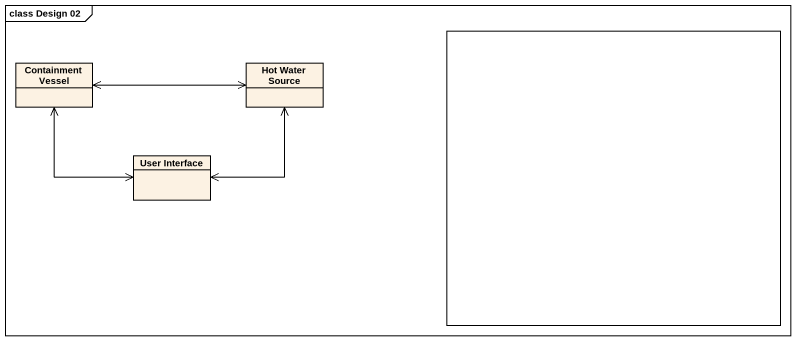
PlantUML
@startuml
mainframe class Design 02
allowmixing
hide circle
hide empty members
rectangle " " as rectangle1
class "Containment Vessel" as Containment_Vessel
class "Hot Water Source" as Hot_Water_Source
class "User Interface" as User_Interface
Containment_Vessel <-right-> Hot_Water_Source
Hot_Water_Source <--> User_Interface
User_Interface <-up-> Containment_Vessel
@enduml
